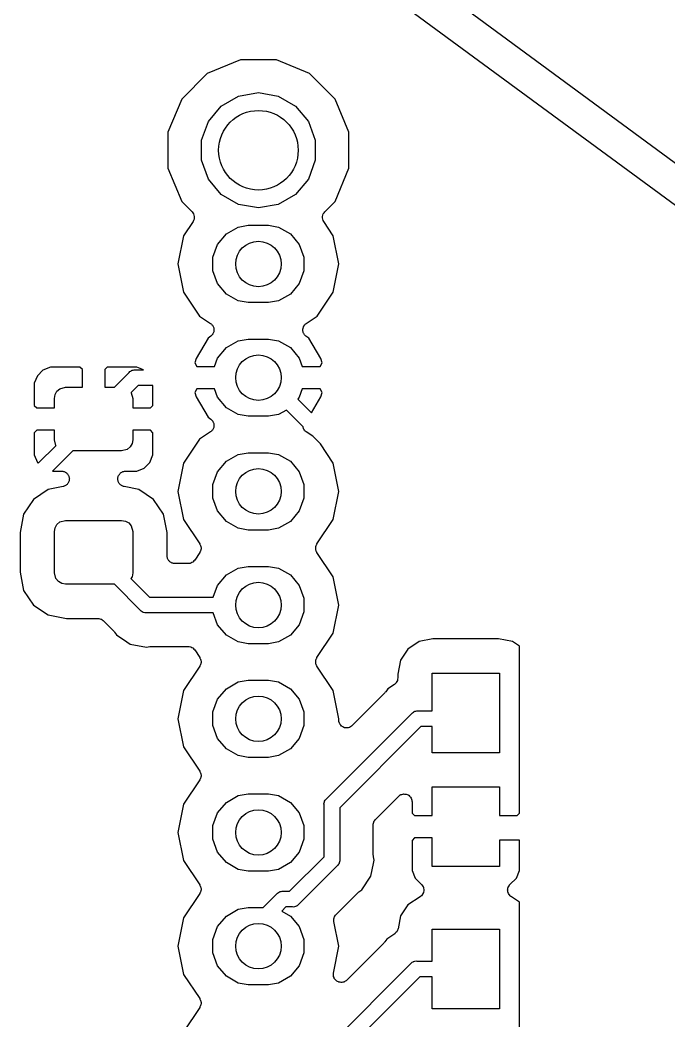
# Model space of a CAD drawing. Extents: x 81 to 178, y -172 to -32.
# Drawn here: x 149.36 to 163.86, y -88.16 to -65.8 of the extents above; entities that cross this region are included whole.
import ezdxf

# ---------------------------------------------------------------- set-up
doc = ezdxf.new("R2010")
doc.units = 0
doc.header["$MEASUREMENT"] = 0
doc.layers.add('BLACK', color=7, linetype='CONTINUOUS')

msp = doc.modelspace()

# ---------------------------------------------------------------- linework, layer by layer
at = {"layer": 'BLACK', "linetype": 'CONTINUOUS'}
for p, q in [((169.272, -72.884), (152.922, -60.8432)), ((152.709, -61.6176), (168.473, -73.2271)), ((154.284, -66.687), (153.542, -66.9945)), ((155.088, -66.687), (154.284, -66.687)), ((155.83, -66.9945), (155.088, -66.687)), ((153.542, -66.9945), (152.974, -67.5628)), ((156.398, -67.5628), (155.83, -66.9945)), ((153.857, -67.7191), (154.245, -67.4952)), ((154.245, -67.4952), (154.686, -67.4174)), ((154.686, -67.4174), (155.127, -67.4952)), ((155.127, -67.4952), (155.515, -67.7191)), ((152.974, -67.5628), (152.666, -68.3052)), ((153.569, -68.0622), (153.857, -67.7191)), ((155.515, -67.7191), (155.803, -68.0622)), ((156.706, -68.3052), (156.398, -67.5628)), ((153.416, -68.4831), (153.569, -68.0622)), ((155.803, -68.0622), (155.956, -68.4831)), ((152.666, -68.3052), (152.666, -69.1088)), ((156.706, -69.1088), (156.706, -68.3052)), ((153.416, -68.9309), (153.416, -68.4831)), ((155.956, -68.4831), (155.956, -68.9309)), ((153.569, -69.3518), (153.416, -68.9309)), ((155.956, -68.9309), (155.803, -69.3518)), ((152.666, -69.1088), (152.974, -69.8512)), ((156.398, -69.8512), (156.706, -69.1088)), ((153.857, -69.6949), (153.569, -69.3518)), ((155.803, -69.3518), (155.515, -69.6949)), ((154.245, -69.9188), (153.857, -69.6949)), ((155.515, -69.6949), (155.127, -69.9188)), ((152.974, -69.8512), (153.203, -70.0806)), ((154.686, -69.9966), (154.245, -69.9188)), ((155.127, -69.9188), (154.686, -69.9966)), ((156.169, -70.0806), (156.398, -69.8512)), ((153.203, -70.0806), (153.219, -70.104)), ((153.219, -70.104), (153.236, -70.1269)), ((153.236, -70.1269), (153.237, -70.1288)), ((153.237, -70.1288), (153.238, -70.1304)), ((153.238, -70.1304), (153.245, -70.1579)), ((153.245, -70.1579), (153.253, -70.1853)), ((153.253, -70.1891), (153.251, -70.2175)), ((153.253, -70.1853), (153.253, -70.1872)), ((153.253, -70.1872), (153.253, -70.1891)), ((156.119, -70.1853), (156.127, -70.1579)), ((156.119, -70.1872), (156.119, -70.1853)), ((156.119, -70.1891), (156.119, -70.1872)), ((156.121, -70.2175), (156.119, -70.1891)), ((156.127, -70.1579), (156.134, -70.1304)), ((156.134, -70.1304), (156.135, -70.1288)), ((156.135, -70.1288), (156.136, -70.1269)), ((156.136, -70.1269), (156.153, -70.104)), ((156.153, -70.104), (156.169, -70.0806)), ((153.225, -70.3016), (153.014, -70.6174)), ((153.236, -70.2755), (153.225, -70.3016)), ((153.248, -70.2496), (153.236, -70.2755)), ((153.249, -70.2459), (153.248, -70.2477)), ((153.248, -70.2477), (153.248, -70.2496)), ((153.251, -70.2175), (153.249, -70.2459)), ((153.97, -70.5752), (154.234, -70.423)), ((154.234, -70.423), (154.458, -70.3834)), ((154.458, -70.3834), (154.914, -70.3834)), ((154.914, -70.3834), (155.138, -70.423)), ((155.138, -70.423), (155.402, -70.5752)), ((156.123, -70.2459), (156.121, -70.2175)), ((156.124, -70.2477), (156.123, -70.2459)), ((156.124, -70.2496), (156.124, -70.2477)), ((156.136, -70.2755), (156.124, -70.2496)), ((156.147, -70.3016), (156.136, -70.2755)), ((156.358, -70.6174), (156.147, -70.3016)), ((153.014, -70.6174), (152.888, -71.247)), ((153.774, -70.8085), (153.97, -70.5752)), ((155.402, -70.5752), (155.598, -70.8085)), ((156.484, -71.247), (156.358, -70.6174)), ((153.67, -71.0947), (153.774, -70.8085)), ((155.598, -70.8085), (155.702, -71.0947)), ((153.67, -71.3993), (153.67, -71.0947)), ((155.702, -71.0947), (155.702, -71.3993)), ((152.888, -71.247), (153.014, -71.8766)), ((156.358, -71.8766), (156.484, -71.247)), ((153.774, -71.6855), (153.67, -71.3993)), ((155.702, -71.3993), (155.598, -71.6855)), ((153.97, -71.9188), (153.774, -71.6855)), ((155.598, -71.6855), (155.402, -71.9188)), ((153.014, -71.8766), (153.37, -72.4103)), ((154.234, -72.071), (153.97, -71.9188)), ((155.402, -71.9188), (155.138, -72.071)), ((156.002, -72.4103), (156.358, -71.8766)), ((154.458, -72.1106), (154.234, -72.071)), ((154.914, -72.1106), (154.458, -72.1106)), ((155.138, -72.071), (154.914, -72.1106)), ((153.37, -72.4103), (153.616, -72.5745)), ((155.756, -72.5745), (156.002, -72.4103)), ((153.616, -72.5745), (153.627, -72.5847)), ((153.627, -72.5847), (153.639, -72.5928)), ((153.639, -72.5928), (153.648, -72.6055)), ((153.648, -72.6055), (153.66, -72.6165)), ((153.66, -72.6165), (153.666, -72.6297)), ((153.666, -72.6297), (153.675, -72.6415)), ((153.675, -72.6415), (153.68, -72.6568)), ((153.68, -72.6568), (153.687, -72.671)), ((153.687, -72.671), (153.688, -72.6857)), ((155.684, -72.6857), (155.685, -72.671)), ((155.685, -72.671), (155.692, -72.6568)), ((155.692, -72.6568), (155.697, -72.6415)), ((155.697, -72.6415), (155.706, -72.6297)), ((155.706, -72.6297), (155.712, -72.6165)), ((155.712, -72.6165), (155.724, -72.6055)), ((155.724, -72.6055), (155.733, -72.5928)), ((155.733, -72.5928), (155.745, -72.5847)), ((155.745, -72.5847), (155.756, -72.5745)), ((153.623, -72.8604), (153.56, -72.9071)), ((153.633, -72.8497), (153.623, -72.8604)), ((153.645, -72.841), (153.633, -72.8497)), ((153.654, -72.8278), (153.645, -72.841)), ((153.665, -72.8162), (153.654, -72.8278)), ((153.671, -72.8027), (153.665, -72.8162)), ((153.679, -72.7905), (153.671, -72.8027)), ((153.683, -72.775), (153.679, -72.7905)), ((153.689, -72.7604), (153.683, -72.775)), ((153.688, -72.6857), (153.693, -72.6998)), ((153.69, -72.7457), (153.689, -72.7604)), ((153.693, -72.7314), (153.69, -72.7457)), ((153.693, -72.6998), (153.692, -72.7156)), ((153.692, -72.7156), (153.693, -72.7314)), ((155.679, -72.6998), (155.684, -72.6857)), ((155.68, -72.7156), (155.679, -72.6998)), ((155.679, -72.7314), (155.68, -72.7156)), ((155.682, -72.7457), (155.679, -72.7314)), ((155.683, -72.7604), (155.682, -72.7457)), ((155.689, -72.775), (155.683, -72.7604)), ((155.693, -72.7905), (155.689, -72.775)), ((155.701, -72.8027), (155.693, -72.7905)), ((155.707, -72.8162), (155.701, -72.8027)), ((155.718, -72.8278), (155.707, -72.8162)), ((155.727, -72.841), (155.718, -72.8278)), ((155.739, -72.8497), (155.727, -72.841)), ((155.749, -72.8604), (155.739, -72.8497)), ((155.812, -72.9071), (155.749, -72.8604)), ((153.56, -72.9071), (153.292, -73.3558)), ((153.774, -73.3485), (153.97, -73.1152)), ((153.97, -73.1152), (154.234, -72.963)), ((154.234, -72.963), (154.458, -72.9234)), ((154.458, -72.9234), (154.914, -72.9234)), ((154.914, -72.9234), (155.138, -72.963)), ((155.138, -72.963), (155.402, -73.1152)), ((155.402, -73.1152), (155.598, -73.3485)), ((156.08, -73.3558), (155.812, -72.9071)), ((150.038, -73.55), (149.873, -73.6185)), ((150.699, -73.55), (150.038, -73.55)), ((150.753, -73.6037), (150.699, -73.55)), ((151.307, -73.55), (151.253, -73.6037)), ((151.968, -73.55), (151.307, -73.55)), ((152.117, -73.612), (151.968, -73.55)), ((153.292, -73.3558), (153.264, -73.4583)), ((153.264, -73.4583), (153.307, -73.537)), ((153.307, -73.537), (153.706, -73.537)), ((153.706, -73.537), (153.774, -73.3485)), ((155.598, -73.3485), (155.666, -73.537)), ((155.666, -73.537), (156.065, -73.537)), ((156.065, -73.537), (156.108, -73.4583)), ((156.108, -73.4583), (156.08, -73.3558)), ((149.747, -73.7451), (149.678, -73.9105)), ((149.873, -73.6185), (149.747, -73.7451)), ((150.753, -74), (150.753, -73.6037)), ((151.253, -73.6037), (151.253, -74)), ((151.468, -74), (151.799, -73.6687)), ((151.799, -73.6687), (151.814, -73.6509)), ((151.814, -73.6509), (151.834, -73.6393)), ((151.834, -73.6393), (151.853, -73.626)), ((151.853, -73.626), (151.861, -73.6239)), ((151.861, -73.6239), (151.868, -73.62)), ((151.868, -73.62), (151.891, -73.616)), ((151.891, -73.616), (151.913, -73.61)), ((151.913, -73.61), (151.936, -73.612)), ((151.936, -73.612), (152.117, -73.612)), ((149.678, -73.9105), (149.678, -74.4088)), ((150.253, -74.0335), (150.378, -74)), ((150.378, -74), (150.753, -74)), ((151.253, -74), (151.468, -74)), ((152.001, -73.962), (151.842, -74.1215)), ((152.328, -73.962), (152.001, -73.962)), ((152.328, -74.4088), (152.328, -73.962)), ((150.128, -74.25), (150.143, -74.1645)), ((150.143, -74.1645), (150.186, -74.0893)), ((150.186, -74.0893), (150.253, -74.0335)), ((151.842, -74.1215), (151.845, -74.125)), ((151.845, -74.125), (151.878, -74.25)), ((153.307, -74.037), (153.264, -74.1157)), ((153.264, -74.1157), (153.292, -74.2182)), ((153.292, -74.2182), (153.56, -74.6669)), ((153.706, -74.037), (153.307, -74.037)), ((153.774, -74.2255), (153.706, -74.037)), ((153.97, -74.4588), (153.774, -74.2255)), ((155.598, -74.2255), (155.564, -74.2654)), ((155.666, -74.037), (155.598, -74.2255)), ((156.065, -74.037), (155.666, -74.037)), ((155.869, -74.5704), (156.08, -74.2182)), ((156.108, -74.1157), (156.065, -74.037)), ((156.08, -74.2182), (156.108, -74.1157)), ((149.678, -74.4088), (149.732, -74.4625)), ((150.128, -74.4625), (150.128, -74.25)), ((151.878, -74.25), (151.878, -74.4625)), ((152.274, -74.4625), (152.328, -74.4088)), ((154.234, -74.611), (153.97, -74.4588)), ((155.564, -74.2654), (155.869, -74.5704)), ((149.732, -74.4625), (150.128, -74.4625)), ((151.878, -74.4625), (152.274, -74.4625)), ((153.56, -74.6669), (153.623, -74.7136)), ((154.458, -74.6506), (154.234, -74.611)), ((154.914, -74.6506), (154.458, -74.6506)), ((155.138, -74.611), (154.914, -74.6506)), ((155.314, -74.5098), (155.138, -74.611)), ((155.68, -74.8762), (155.314, -74.5098)), ((153.623, -74.7136), (153.633, -74.7243)), ((153.633, -74.7243), (153.645, -74.733)), ((153.645, -74.733), (153.654, -74.7462)), ((153.654, -74.7462), (153.665, -74.7578)), ((153.665, -74.7578), (153.671, -74.7713)), ((153.671, -74.7713), (153.679, -74.7835)), ((153.679, -74.7835), (153.683, -74.799)), ((153.687, -74.903), (153.68, -74.9172)), ((153.683, -74.799), (153.689, -74.8136)), ((153.688, -74.8883), (153.687, -74.903)), ((153.693, -74.8742), (153.688, -74.8883)), ((153.689, -74.8136), (153.69, -74.8283)), ((153.69, -74.8283), (153.693, -74.8426)), ((153.693, -74.8426), (153.692, -74.8584)), ((153.692, -74.8584), (153.693, -74.8742)), ((155.684, -74.8883), (155.68, -74.8762)), ((155.685, -74.903), (155.684, -74.8883)), ((155.692, -74.9172), (155.685, -74.903)), ((149.732, -74.9625), (149.678, -75.0162)), ((149.678, -75.0162), (149.678, -75.5145)), ((150.128, -74.9625), (149.732, -74.9625)), ((150.128, -75.175), (150.128, -74.9625)), ((152.274, -74.9625), (151.878, -74.9625)), ((151.878, -74.9625), (151.878, -75.175)), ((152.328, -75.0162), (152.274, -74.9625)), ((152.328, -75.5145), (152.328, -75.0162)), ((153.616, -74.9995), (153.37, -75.1637)), ((153.627, -74.9893), (153.616, -74.9995)), ((153.639, -74.9812), (153.627, -74.9893)), ((153.648, -74.9685), (153.639, -74.9812)), ((153.66, -74.9575), (153.648, -74.9685)), ((153.666, -74.9443), (153.66, -74.9575)), ((153.675, -74.9325), (153.666, -74.9443)), ((153.68, -74.9172), (153.675, -74.9325)), ((155.697, -74.9325), (155.692, -74.9172)), ((155.706, -74.9443), (155.697, -74.9325)), ((155.712, -74.9575), (155.706, -74.9443)), ((155.724, -74.9685), (155.712, -74.9575)), ((155.733, -74.9812), (155.724, -74.9685)), ((155.745, -74.9893), (155.733, -74.9812)), ((155.756, -74.9995), (155.745, -74.9893)), ((155.899, -75.0949), (155.756, -74.9995)), ((156.071, -75.2666), (155.899, -75.0949)), ((149.767, -75.7007), (150.164, -75.3035)), ((150.161, -75.3), (150.128, -75.175)), ((150.164, -75.3035), (150.161, -75.3)), ((151.82, -75.3357), (151.753, -75.3915)), ((151.863, -75.2605), (151.82, -75.3357)), ((151.878, -75.175), (151.863, -75.2605)), ((153.37, -75.1637), (153.014, -75.6974)), ((156.358, -75.6974), (156.071, -75.2666)), ((149.678, -75.5145), (149.747, -75.6799)), ((150.538, -75.425), (150.088, -75.875)), ((151.628, -75.425), (150.538, -75.425)), ((151.753, -75.3915), (151.628, -75.425)), ((152.259, -75.6799), (152.328, -75.5145)), ((153.97, -75.6552), (154.234, -75.503)), ((154.234, -75.503), (154.458, -75.4634)), ((154.458, -75.4634), (154.914, -75.4634)), ((154.914, -75.4634), (155.138, -75.503)), ((155.138, -75.503), (155.402, -75.6552)), ((149.747, -75.6799), (149.767, -75.7007)), ((152.133, -75.8065), (152.259, -75.6799)), ((153.014, -75.6974), (152.888, -76.327)), ((153.774, -75.8885), (153.97, -75.6552)), ((155.402, -75.6552), (155.598, -75.8885)), ((156.484, -76.327), (156.358, -75.6974)), ((150.088, -75.875), (150.287, -75.875)), ((150.287, -75.875), (150.3, -75.8773)), ((150.3, -75.8773), (150.314, -75.877)), ((150.314, -75.877), (150.33, -75.8826)), ((150.33, -75.8826), (150.347, -75.8856)), ((150.347, -75.8856), (150.358, -75.8923)), ((150.358, -75.8923), (150.371, -75.8966)), ((150.371, -75.8966), (150.384, -75.9073)), ((150.384, -75.9073), (150.399, -75.9159)), ((150.399, -75.9159), (150.408, -75.9262)), ((150.408, -75.9262), (150.418, -75.9346)), ((150.418, -75.9346), (150.427, -75.9493)), ((150.427, -75.9493), (150.438, -75.9625)), ((150.438, -75.9625), (150.443, -75.9751)), ((150.443, -75.9751), (150.45, -75.9866)), ((150.45, -75.9866), (150.453, -76.0034)), ((150.453, -76.0034), (150.459, -76.0196)), ((150.459, -76.0196), (150.459, -76.033)), ((151.547, -76.0196), (151.553, -76.0034)), ((151.547, -76.033), (151.547, -76.0196)), ((151.553, -76.0034), (151.556, -75.9866)), ((151.556, -75.9866), (151.563, -75.9751)), ((151.563, -75.9751), (151.568, -75.9625)), ((151.568, -75.9625), (151.579, -75.9493)), ((151.579, -75.9493), (151.588, -75.9346)), ((151.588, -75.9346), (151.598, -75.9262)), ((151.598, -75.9262), (151.607, -75.9159)), ((151.607, -75.9159), (151.622, -75.9073)), ((151.622, -75.9073), (151.635, -75.8966)), ((151.635, -75.8966), (151.648, -75.8923)), ((151.648, -75.8923), (151.659, -75.8856)), ((151.659, -75.8856), (151.676, -75.8826)), ((151.676, -75.8826), (151.692, -75.877)), ((151.692, -75.877), (151.706, -75.8773)), ((151.706, -75.8773), (151.719, -75.875)), ((151.719, -75.875), (151.968, -75.875)), ((151.968, -75.875), (152.133, -75.8065)), ((153.67, -76.1747), (153.774, -75.8885)), ((155.598, -75.8885), (155.702, -76.1747)), ((150.321, -76.2216), (149.99, -76.2875)), ((150.334, -76.2168), (150.321, -76.2216)), ((150.347, -76.2144), (150.334, -76.2168)), ((150.362, -76.2058), (150.347, -76.2144)), ((150.378, -76.1996), (150.362, -76.2058)), ((150.388, -76.1908), (150.378, -76.1996)), ((150.399, -76.1841), (150.388, -76.1908)), ((150.41, -76.1709), (150.399, -76.1841)), ((150.423, -76.1595), (150.41, -76.1709)), ((150.43, -76.1478), (150.423, -76.1595)), ((150.438, -76.1375), (150.43, -76.1478)), ((150.444, -76.1213), (150.438, -76.1375)), ((150.453, -76.1063), (150.444, -76.1213)), ((150.455, -76.093), (150.453, -76.1063)), ((150.459, -76.0804), (150.455, -76.093)), ((150.459, -76.033), (150.462, -76.0462)), ((150.462, -76.0462), (150.459, -76.0632)), ((150.459, -76.0632), (150.459, -76.0804)), ((151.544, -76.0462), (151.547, -76.033)), ((151.547, -76.0632), (151.544, -76.0462)), ((151.547, -76.0804), (151.547, -76.0632)), ((151.551, -76.093), (151.547, -76.0804)), ((151.553, -76.1063), (151.551, -76.093)), ((151.562, -76.1213), (151.553, -76.1063)), ((151.568, -76.1375), (151.562, -76.1213)), ((151.576, -76.1478), (151.568, -76.1375)), ((151.583, -76.1595), (151.576, -76.1478)), ((151.596, -76.1709), (151.583, -76.1595)), ((151.607, -76.1841), (151.596, -76.1709)), ((151.618, -76.1908), (151.607, -76.1841)), ((151.628, -76.1996), (151.618, -76.1908)), ((151.644, -76.2058), (151.628, -76.1996)), ((151.659, -76.2144), (151.644, -76.2058)), ((151.672, -76.2168), (151.659, -76.2144)), ((151.685, -76.2216), (151.672, -76.2168)), ((152.016, -76.2875), (151.685, -76.2216)), ((153.67, -76.4793), (153.67, -76.1747)), ((155.702, -76.1747), (155.702, -76.4793)), ((149.99, -76.2875), (149.661, -76.5075)), ((152.345, -76.5075), (152.016, -76.2875)), ((152.888, -76.327), (153.014, -76.9566)), ((156.358, -76.9566), (156.484, -76.327)), ((149.661, -76.5075), (149.441, -76.8367)), ((152.565, -76.8367), (152.345, -76.5075)), ((153.774, -76.7655), (153.67, -76.4793)), ((155.702, -76.4793), (155.598, -76.7655)), ((149.441, -76.8367), (149.36, -77.2422)), ((152.646, -77.2422), (152.565, -76.8367)), ((153.97, -76.9988), (153.774, -76.7655)), ((155.598, -76.7655), (155.402, -76.9988)), ((150.128, -77.225), (150.143, -77.1395)), ((150.143, -77.1395), (150.186, -77.0643)), ((150.186, -77.0643), (150.253, -77.0085)), ((150.253, -77.0085), (150.378, -76.975)), ((150.378, -76.975), (151.628, -76.975)), ((151.628, -76.975), (151.714, -76.9901)), ((151.714, -76.9901), (151.789, -77.0335)), ((151.789, -77.0335), (151.845, -77.1)), ((151.845, -77.1), (151.878, -77.225)), ((153.014, -76.9566), (153.377, -77.4998)), ((154.234, -77.151), (153.97, -76.9988)), ((155.402, -76.9988), (155.138, -77.151)), ((155.995, -77.4998), (156.358, -76.9566)), ((149.36, -77.2422), (149.36, -78.1328)), ((150.128, -78.15), (150.128, -77.225)), ((151.878, -77.225), (151.878, -78.15)), ((152.646, -77.767), (152.646, -77.2422)), ((154.458, -77.1906), (154.234, -77.151)), ((154.914, -77.1906), (154.458, -77.1906)), ((155.138, -77.151), (154.914, -77.1906)), ((153.377, -77.4998), (153.381, -77.5103)), ((153.381, -77.5103), (153.388, -77.5196)), ((153.388, -77.5196), (153.393, -77.5379)), ((153.393, -77.5379), (153.401, -77.5554)), ((153.401, -77.5554), (153.402, -77.5669)), ((153.402, -77.5669), (153.405, -77.5779)), ((153.405, -77.5779), (153.404, -77.597)), ((155.967, -77.5779), (155.97, -77.5669)), ((155.968, -77.597), (155.967, -77.5779)), ((155.97, -77.5669), (155.971, -77.5554)), ((155.971, -77.5554), (155.979, -77.5379)), ((155.979, -77.5379), (155.984, -77.5196)), ((155.984, -77.5196), (155.991, -77.5103)), ((155.991, -77.5103), (155.995, -77.4998)), ((152.649, -77.7821), (152.646, -77.767)), ((152.649, -77.7974), (152.649, -77.7821)), ((152.654, -77.8118), (152.649, -77.7974)), ((152.657, -77.8269), (152.654, -77.8118)), ((153.377, -77.6942), (153.263, -77.8642)), ((153.381, -77.6837), (153.377, -77.6942)), ((153.388, -77.6744), (153.381, -77.6837)), ((153.393, -77.6561), (153.388, -77.6744)), ((153.401, -77.6386), (153.393, -77.6561)), ((153.402, -77.6271), (153.401, -77.6386)), ((153.405, -77.6161), (153.402, -77.6271)), ((153.404, -77.597), (153.405, -77.6161)), ((155.967, -77.6161), (155.968, -77.597)), ((155.97, -77.6271), (155.967, -77.6161)), ((155.971, -77.6386), (155.97, -77.6271)), ((155.979, -77.6561), (155.971, -77.6386)), ((155.984, -77.6744), (155.979, -77.6561)), ((155.991, -77.6837), (155.984, -77.6744)), ((155.995, -77.6942), (155.991, -77.6837)), ((156.358, -78.2374), (155.995, -77.6942)), ((152.664, -77.8401), (152.657, -77.8269)), ((152.67, -77.8545), (152.664, -77.8401)), ((152.679, -77.8662), (152.67, -77.8545)), ((152.687, -77.8795), (152.679, -77.8662)), ((152.699, -77.8893), (152.687, -77.8795)), ((152.709, -77.9011), (152.699, -77.8893)), ((152.722, -77.9087), (152.709, -77.9011)), ((152.734, -77.9186), (152.722, -77.9087)), ((152.748, -77.9238), (152.734, -77.9186)), ((152.761, -77.9314), (152.748, -77.9238)), ((152.776, -77.9341), (152.761, -77.9314)), ((152.791, -77.9393), (152.776, -77.9341)), ((152.806, -77.9393), (152.791, -77.9393)), ((152.821, -77.942), (152.806, -77.9393)), ((153.117, -77.942), (152.821, -77.942)), ((153.142, -77.9377), (153.117, -77.942)), ((153.166, -77.935), (153.142, -77.9377)), ((153.172, -77.9325), (153.166, -77.935)), ((153.177, -77.9314), (153.172, -77.9325)), ((153.199, -77.9191), (153.177, -77.9314)), ((153.221, -77.9081), (153.199, -77.9191)), ((153.225, -77.9039), (153.221, -77.9081)), ((153.23, -77.9011), (153.225, -77.9039)), ((153.246, -77.8821), (153.23, -77.9011)), ((153.263, -77.8642), (153.246, -77.8821)), ((154.234, -78.043), (154.458, -78.0034)), ((154.458, -78.0034), (154.914, -78.0034)), ((154.914, -78.0034), (155.138, -78.043)), ((149.36, -78.1328), (149.441, -78.5383)), ((150.161, -78.275), (150.128, -78.15)), ((151.863, -78.2355), (151.839, -78.2764)), ((151.878, -78.15), (151.863, -78.2355)), ((153.774, -78.4285), (153.97, -78.1952)), ((153.97, -78.1952), (154.234, -78.043)), ((155.138, -78.043), (155.402, -78.1952)), ((155.402, -78.1952), (155.598, -78.4285)), ((156.484, -78.867), (156.358, -78.2374)), ((150.217, -78.3415), (150.161, -78.275)), ((150.292, -78.3849), (150.217, -78.3415)), ((150.378, -78.4), (150.292, -78.3849)), ((151.468, -78.4), (150.378, -78.4)), ((152.053, -78.9853), (151.468, -78.4)), ((151.839, -78.2764), (152.255, -78.692)), ((153.678, -78.692), (153.774, -78.4285)), ((155.598, -78.4285), (155.702, -78.7147)), ((149.441, -78.5383), (149.661, -78.8675)), ((152.255, -78.692), (153.678, -78.692)), ((149.661, -78.8675), (149.99, -79.0875)), ((155.702, -78.7147), (155.702, -79.0193)), ((156.358, -79.4966), (156.484, -78.867)), ((149.99, -79.0875), (150.395, -79.1681)), ((152.068, -79.0031), (152.053, -78.9853)), ((152.088, -79.0147), (152.068, -79.0031)), ((152.107, -79.028), (152.088, -79.0147)), ((152.115, -79.0301), (152.107, -79.028)), ((152.122, -79.034), (152.115, -79.0301)), ((152.145, -79.038), (152.122, -79.034)), ((152.167, -79.044), (152.145, -79.038)), ((152.19, -79.042), (152.167, -79.044)), ((153.678, -79.042), (152.19, -79.042)), ((153.774, -79.3055), (153.678, -79.042)), ((155.702, -79.0193), (155.598, -79.3055)), ((150.395, -79.1681), (151.103, -79.1681)), ((151.103, -79.1681), (151.111, -79.1695)), ((151.111, -79.1695), (151.118, -79.1688)), ((151.118, -79.1688), (151.14, -79.1747)), ((151.14, -79.1747), (151.163, -79.1787)), ((151.163, -79.1787), (151.17, -79.1825)), ((151.17, -79.1825), (151.177, -79.1845)), ((151.177, -79.1845), (151.196, -79.1976)), ((151.196, -79.1976), (151.215, -79.2091)), ((151.215, -79.2091), (151.22, -79.215)), ((151.22, -79.215), (151.227, -79.2194)), ((151.227, -79.2194), (151.452, -79.4445)), ((153.97, -79.5388), (153.774, -79.3055)), ((155.598, -79.3055), (155.402, -79.5388)), ((151.452, -79.4445), (151.462, -79.4586)), ((151.462, -79.4586), (151.474, -79.471)), ((151.474, -79.471), (151.516, -79.5339)), ((151.516, -79.5339), (151.745, -79.6872)), ((154.234, -79.691), (153.97, -79.5388)), ((155.402, -79.5388), (155.138, -79.691)), ((155.995, -80.0398), (156.358, -79.4966)), ((151.745, -79.6872), (151.822, -79.7383)), ((151.822, -79.7383), (152.183, -79.8101)), ((152.183, -79.8101), (152.257, -79.7954)), ((152.257, -79.7954), (152.274, -79.795)), ((152.274, -79.795), (152.291, -79.792)), ((152.291, -79.792), (153.117, -79.792)), ((153.117, -79.792), (153.142, -79.7963)), ((153.142, -79.7963), (153.166, -79.799)), ((153.166, -79.799), (153.172, -79.8015)), ((153.172, -79.8015), (153.177, -79.8026)), ((153.177, -79.8026), (153.199, -79.8149)), ((153.199, -79.8149), (153.221, -79.8259)), ((153.221, -79.8259), (153.225, -79.83)), ((154.458, -79.7306), (154.234, -79.691)), ((154.914, -79.7306), (154.458, -79.7306)), ((155.138, -79.691), (154.914, -79.7306)), ((158.276, -79.6835), (158.028, -79.8493)), ((158.586, -79.6219), (158.276, -79.6835)), ((160.052, -79.6219), (158.586, -79.6219)), ((160.362, -79.6835), (160.052, -79.6219)), ((160.519, -79.7887), (160.362, -79.6835)), ((160.519, -82.8649), (160.519, -79.7887)), ((153.225, -79.83), (153.23, -79.8329)), ((153.23, -79.8329), (153.246, -79.8519)), ((153.246, -79.8519), (153.263, -79.8698)), ((153.263, -79.8698), (153.377, -80.0398)), ((153.377, -80.0398), (153.381, -80.0503)), ((153.381, -80.0503), (153.388, -80.0596)), ((155.984, -80.0596), (155.991, -80.0503)), ((155.991, -80.0503), (155.995, -80.0398)), ((158.028, -79.8493), (157.863, -80.0974)), ((153.377, -80.2342), (153.014, -80.7774)), ((153.381, -80.2237), (153.377, -80.2342)), ((153.388, -80.2144), (153.381, -80.2237)), ((153.388, -80.0596), (153.393, -80.0779)), ((153.393, -80.1961), (153.388, -80.2144)), ((153.393, -80.0779), (153.401, -80.0954)), ((153.401, -80.1786), (153.393, -80.1961)), ((153.401, -80.0954), (153.402, -80.1069)), ((153.402, -80.1671), (153.401, -80.1786)), ((153.402, -80.1069), (153.405, -80.1179)), ((153.405, -80.1561), (153.402, -80.1671)), ((153.405, -80.1179), (153.404, -80.137)), ((153.404, -80.137), (153.405, -80.1561)), ((155.967, -80.1179), (155.97, -80.1069)), ((155.968, -80.137), (155.967, -80.1179)), ((155.967, -80.1561), (155.968, -80.137)), ((155.97, -80.1671), (155.967, -80.1561)), ((155.97, -80.1069), (155.971, -80.0954)), ((155.971, -80.1786), (155.97, -80.1671)), ((155.971, -80.0954), (155.979, -80.0779)), ((155.979, -80.1961), (155.971, -80.1786)), ((155.979, -80.0779), (155.984, -80.0596)), ((155.984, -80.2144), (155.979, -80.1961)), ((155.991, -80.2237), (155.984, -80.2144)), ((155.995, -80.2342), (155.991, -80.2237)), ((156.358, -80.7774), (155.995, -80.2342)), ((157.863, -80.0974), (157.801, -80.4072)), ((157.801, -80.4957), (157.797, -80.5201)), ((157.801, -80.4072), (157.801, -80.4957)), ((158.569, -81.232), (158.569, -80.39)), ((158.569, -80.39), (160.069, -80.39)), ((160.069, -80.39), (160.069, -82.17)), ((153.97, -80.7352), (154.234, -80.583)), ((154.234, -80.583), (154.458, -80.5434)), ((154.458, -80.5434), (154.914, -80.5434)), ((154.914, -80.5434), (155.138, -80.583)), ((155.138, -80.583), (155.402, -80.7352)), ((157.723, -80.6412), (157.575, -80.7401)), ((157.741, -80.6241), (157.723, -80.6412)), ((157.76, -80.6082), (157.741, -80.6241)), ((157.763, -80.6032), (157.76, -80.6082)), ((157.767, -80.5992), (157.763, -80.6032)), ((157.778, -80.577), (157.767, -80.5992)), ((157.79, -80.5556), (157.778, -80.577)), ((157.791, -80.5499), (157.79, -80.5556)), ((157.794, -80.5447), (157.791, -80.5499)), ((157.797, -80.5201), (157.794, -80.5447)), ((153.014, -80.7774), (152.888, -81.407)), ((153.774, -80.9685), (153.97, -80.7352)), ((155.402, -80.7352), (155.598, -80.9685)), ((156.484, -81.41), (156.358, -80.7774)), ((157.511, -80.8295), (156.78, -81.5611)), ((157.521, -80.8154), (157.511, -80.8295)), ((157.533, -80.803), (157.521, -80.8154)), ((157.575, -80.7401), (157.533, -80.803)), ((153.67, -81.2547), (153.774, -80.9685)), ((155.598, -80.9685), (155.702, -81.2547)), ((153.67, -81.5593), (153.67, -81.2547)), ((155.702, -81.2547), (155.702, -81.5593)), ((156.209, -83.1928), (158.113, -81.2887)), ((158.113, -81.2887), (158.128, -81.2709)), ((158.128, -81.2709), (158.148, -81.2593)), ((158.148, -81.2593), (158.167, -81.2459)), ((158.167, -81.2459), (158.174, -81.2439)), ((158.174, -81.2439), (158.181, -81.24)), ((158.181, -81.24), (158.204, -81.236)), ((158.204, -81.236), (158.227, -81.23)), ((158.227, -81.23), (158.25, -81.232)), ((158.25, -81.232), (158.569, -81.232)), ((152.888, -81.407), (153.014, -82.0366)), ((153.774, -81.8455), (153.67, -81.5593)), ((155.702, -81.5593), (155.598, -81.8455)), ((156.482, -81.4221), (156.484, -81.4128)), ((156.483, -81.443), (156.482, -81.4221)), ((156.483, -81.464), (156.483, -81.443)), ((156.486, -81.4731), (156.483, -81.464)), ((156.484, -81.4128), (156.484, -81.41)), ((156.487, -81.4827), (156.486, -81.4731)), ((156.496, -81.5017), (156.487, -81.4827)), ((156.503, -81.5215), (156.496, -81.5017)), ((158.314, -81.582), (156.502, -83.3945)), ((156.509, -81.529), (156.503, -81.5215)), ((156.513, -81.5377), (156.509, -81.529)), ((156.527, -81.5526), (156.513, -81.5377)), ((156.541, -81.5689), (156.527, -81.5526)), ((156.549, -81.5739), (156.541, -81.5689)), ((156.556, -81.5807), (156.549, -81.5739)), ((156.575, -81.5896), (156.556, -81.5807)), ((156.593, -81.6005), (156.575, -81.5896)), ((156.602, -81.6023), (156.593, -81.6005)), ((156.611, -81.6064), (156.602, -81.6023)), ((156.632, -81.6082), (156.611, -81.6064)), ((156.652, -81.6123), (156.632, -81.6082)), ((156.662, -81.6109), (156.652, -81.6123)), ((156.671, -81.6117), (156.662, -81.6109)), ((156.692, -81.6063), (156.671, -81.6117)), ((156.712, -81.6031), (156.692, -81.6063)), ((156.721, -81.5985), (156.712, -81.6031)), ((156.73, -81.596), (156.721, -81.5985)), ((156.747, -81.5839), (156.73, -81.596)), ((156.766, -81.5738), (156.747, -81.5839)), ((156.772, -81.5666), (156.766, -81.5738)), ((156.78, -81.5611), (156.772, -81.5666)), ((158.569, -81.582), (158.314, -81.582)), ((158.569, -82.17), (158.569, -81.582)), ((153.014, -82.0366), (153.377, -82.5798)), ((153.97, -82.0788), (153.774, -81.8455)), ((155.598, -81.8455), (155.402, -82.0788)), ((154.234, -82.231), (153.97, -82.0788)), ((154.458, -82.2706), (154.234, -82.231)), ((154.914, -82.2706), (154.458, -82.2706)), ((155.138, -82.231), (154.914, -82.2706)), ((155.402, -82.0788), (155.138, -82.231)), ((160.069, -82.17), (158.569, -82.17)), ((153.377, -82.5798), (153.381, -82.5903)), ((153.381, -82.5903), (153.388, -82.5996)), ((153.388, -82.5996), (153.393, -82.6179)), ((153.393, -82.6179), (153.401, -82.6354)), ((153.401, -82.7186), (153.393, -82.7361)), ((153.401, -82.6354), (153.402, -82.6469)), ((153.402, -82.7071), (153.401, -82.7186)), ((153.402, -82.6469), (153.405, -82.6579)), ((153.405, -82.6961), (153.402, -82.7071)), ((153.405, -82.6579), (153.404, -82.677)), ((153.404, -82.677), (153.405, -82.6961)), ((153.377, -82.7742), (153.014, -83.3174)), ((153.381, -82.7637), (153.377, -82.7742)), ((153.388, -82.7544), (153.381, -82.7637)), ((153.393, -82.7361), (153.388, -82.7544)), ((158.569, -83.57), (158.569, -82.93)), ((158.569, -82.93), (160.069, -82.93)), ((160.069, -82.93), (160.069, -83.57)), ((160.519, -83.5163), (160.519, -82.8649)), ((160.519, -82.8649), (160.519, -82.8649)), ((153.97, -83.2752), (154.234, -83.123)), ((154.234, -83.123), (154.458, -83.0834)), ((154.458, -83.0834), (154.914, -83.0834)), ((154.914, -83.0834), (155.138, -83.123)), ((155.138, -83.123), (155.402, -83.2752)), ((157.303, -83.6539), (157.82, -83.1369)), ((157.82, -83.1369), (157.839, -83.1238)), ((157.839, -83.1238), (157.856, -83.1091)), ((157.856, -83.1091), (157.864, -83.1064)), ((157.864, -83.1064), (157.87, -83.102)), ((157.87, -83.102), (157.892, -83.0961)), ((157.892, -83.0961), (157.914, -83.0883)), ((157.914, -83.0883), (157.921, -83.0883)), ((157.921, -83.0883), (157.929, -83.0863)), ((157.929, -83.0863), (157.952, -83.0883)), ((157.952, -83.0883), (157.974, -83.0883)), ((157.974, -83.0883), (157.982, -83.0909)), ((157.982, -83.0909), (157.989, -83.0916)), ((157.989, -83.0916), (158.01, -83.1013)), ((158.01, -83.1013), (158.031, -83.1091)), ((158.031, -83.1091), (158.037, -83.114)), ((158.037, -83.114), (158.044, -83.1173)), ((158.044, -83.1173), (158.061, -83.1334)), ((158.061, -83.1334), (158.078, -83.1481)), ((158.078, -83.1481), (158.082, -83.1548)), ((158.082, -83.1548), (158.087, -83.1603)), ((158.087, -83.1603), (158.097, -83.181)), ((158.097, -83.181), (158.108, -83.2008)), ((153.014, -83.3174), (152.888, -83.947)), ((153.774, -83.5085), (153.97, -83.2752)), ((155.402, -83.2752), (155.598, -83.5085)), ((156.15, -83.3065), (156.156, -83.2841)), ((156.152, -83.3296), (156.15, -83.3065)), ((156.152, -84.4911), (156.152, -83.3296)), ((156.156, -83.2841), (156.16, -83.2612)), ((156.16, -83.2612), (156.164, -83.2544)), ((156.164, -83.2544), (156.166, -83.2469)), ((156.166, -83.2469), (156.179, -83.2279)), ((156.179, -83.2279), (156.191, -83.2078)), ((156.191, -83.2078), (156.209, -83.1928)), ((156.502, -83.3945), (156.502, -84.556)), ((158.108, -83.2008), (158.11, -83.2084)), ((158.11, -83.2084), (158.113, -83.2153)), ((158.113, -83.2153), (158.115, -83.2381)), ((158.115, -83.2381), (158.119, -83.2606)), ((158.119, -83.2606), (158.119, -83.5163)), ((153.67, -83.7947), (153.774, -83.5085)), ((155.598, -83.5085), (155.702, -83.7947)), ((158.119, -83.5163), (158.173, -83.57)), ((158.173, -83.57), (158.569, -83.57)), ((160.069, -83.57), (160.465, -83.57)), ((160.465, -83.57), (160.519, -83.5163)), ((153.67, -84.0993), (153.67, -83.7947)), ((155.702, -83.7947), (155.702, -84.0993)), ((157.252, -83.7776), (157.253, -83.77)), ((157.252, -84.4553), (157.252, -83.7776)), ((157.253, -83.7624), (157.259, -83.7403)), ((157.253, -83.77), (157.253, -83.7624)), ((157.259, -83.7403), (157.263, -83.7178)), ((157.263, -83.7178), (157.266, -83.7111)), ((157.266, -83.7111), (157.268, -83.7037)), ((157.268, -83.7037), (157.282, -83.6849)), ((157.282, -83.6849), (157.293, -83.6651)), ((157.293, -83.6651), (157.299, -83.6602)), ((157.299, -83.6602), (157.303, -83.6539)), ((152.888, -83.947), (153.014, -84.5766)), ((158.173, -84.07), (158.119, -84.1237)), ((158.569, -84.07), (158.173, -84.07)), ((158.569, -84.71), (158.569, -84.07)), ((153.774, -84.3855), (153.67, -84.0993)), ((155.702, -84.0993), (155.598, -84.3855)), ((158.119, -84.1237), (158.119, -84.7995)), ((160.517, -84.122), (160.069, -84.122)), ((160.069, -84.122), (160.069, -84.71)), ((160.519, -84.1237), (160.517, -84.122)), ((160.519, -84.7995), (160.519, -84.1237)), ((153.97, -84.6188), (153.774, -84.3855)), ((155.383, -85.2606), (156.152, -84.4911)), ((155.598, -84.3855), (155.402, -84.6188)), ((157.255, -84.4722), (157.252, -84.4553)), ((157.255, -84.4894), (157.255, -84.4722)), ((157.27, -84.5636), (157.255, -84.4894)), ((153.014, -84.5766), (153.377, -85.1198)), ((154.234, -84.771), (153.97, -84.6188)), ((155.402, -84.6188), (155.138, -84.771)), ((156.445, -84.6927), (155.584, -85.5539)), ((156.463, -84.6778), (156.445, -84.6927)), ((156.475, -84.6577), (156.463, -84.6778)), ((156.488, -84.6387), (156.475, -84.6577)), ((156.49, -84.6311), (156.488, -84.6387)), ((156.494, -84.6244), (156.49, -84.6311)), ((156.498, -84.6015), (156.494, -84.6244)), ((156.504, -84.5791), (156.498, -84.6015)), ((156.502, -84.556), (156.504, -84.5791)), ((157.198, -84.9245), (157.255, -84.6378)), ((157.255, -84.6378), (157.27, -84.5636)), ((160.069, -84.71), (158.569, -84.71)), ((154.458, -84.8106), (154.234, -84.771)), ((154.914, -84.8106), (154.458, -84.8106)), ((155.138, -84.771), (154.914, -84.8106)), ((156.994, -85.2305), (157.198, -84.9245)), ((158.119, -84.7995), (158.188, -84.9649)), ((158.188, -84.9649), (158.332, -85.1098)), ((160.306, -85.1098), (160.45, -84.9649)), ((160.45, -84.9649), (160.519, -84.7995)), ((153.377, -85.1198), (153.381, -85.1303)), ((153.381, -85.1303), (153.388, -85.1396)), ((153.388, -85.1396), (153.393, -85.1579)), ((153.393, -85.1579), (153.401, -85.1754)), ((153.401, -85.1754), (153.402, -85.1869)), ((153.402, -85.1869), (153.405, -85.1979)), ((158.332, -85.1098), (158.334, -85.1125)), ((158.334, -85.1125), (158.334, -85.1127)), ((158.334, -85.1127), (158.336, -85.1145)), ((158.336, -85.1145), (158.34, -85.1181)), ((158.34, -85.1181), (158.353, -85.1393)), ((158.353, -85.1393), (158.367, -85.1596)), ((158.367, -85.1596), (158.368, -85.1631)), ((158.368, -85.1631), (158.368, -85.1632)), ((158.368, -85.1632), (158.369, -85.1643)), ((158.369, -85.1643), (158.369, -85.1651)), ((158.369, -85.1651), (158.372, -85.17)), ((158.372, -85.17), (158.377, -85.1943)), ((158.377, -85.1943), (158.383, -85.2183)), ((160.255, -85.2183), (160.261, -85.1943)), ((160.261, -85.1943), (160.266, -85.17)), ((160.266, -85.17), (160.269, -85.1651)), ((160.269, -85.1643), (160.27, -85.1632)), ((160.269, -85.1651), (160.269, -85.1643)), ((160.27, -85.1631), (160.271, -85.1596)), ((160.27, -85.1632), (160.27, -85.1631)), ((160.271, -85.1596), (160.285, -85.1393)), ((160.285, -85.1393), (160.298, -85.1181)), ((160.298, -85.1181), (160.302, -85.1146)), ((160.302, -85.1146), (160.304, -85.1127)), ((160.304, -85.1125), (160.306, -85.1098)), ((160.304, -85.1127), (160.304, -85.1125)), ((153.377, -85.3142), (153.014, -85.8574)), ((153.381, -85.3037), (153.377, -85.3142)), ((153.388, -85.2944), (153.381, -85.3037)), ((153.393, -85.2761), (153.388, -85.2944)), ((153.401, -85.2586), (153.393, -85.2761)), ((153.402, -85.2471), (153.401, -85.2586)), ((153.405, -85.2361), (153.402, -85.2471)), ((153.405, -85.1979), (153.404, -85.217)), ((153.404, -85.217), (153.405, -85.2361)), ((154.794, -85.6234), (155.1, -85.3173)), ((155.1, -85.3173), (155.115, -85.2995)), ((155.115, -85.2995), (155.135, -85.2879)), ((155.135, -85.2879), (155.154, -85.2746)), ((155.154, -85.2746), (155.162, -85.2725)), ((155.162, -85.2725), (155.169, -85.2686)), ((155.169, -85.2686), (155.191, -85.2646)), ((155.191, -85.2646), (155.214, -85.2586)), ((155.214, -85.2586), (155.237, -85.2606)), ((155.237, -85.2606), (155.383, -85.2606)), ((156.422, -85.7771), (156.904, -85.2943)), ((156.904, -85.2943), (156.919, -85.2844)), ((156.919, -85.2844), (156.931, -85.2725)), ((156.931, -85.2725), (156.994, -85.2305)), ((158.299, -85.3832), (158.028, -85.5643)), ((158.3, -85.3831), (158.299, -85.3832)), ((158.305, -85.3792), (158.3, -85.3828)), ((158.3, -85.3828), (158.3, -85.3831)), ((158.306, -85.3781), (158.305, -85.3792)), ((158.309, -85.3769), (158.306, -85.3781)), ((158.327, -85.3594), (158.309, -85.3769)), ((158.345, -85.343), (158.327, -85.3594)), ((158.348, -85.3387), (158.345, -85.343)), ((158.349, -85.3371), (158.348, -85.3387)), ((158.35, -85.3363), (158.349, -85.3371)), ((158.352, -85.3339), (158.35, -85.3363)), ((158.362, -85.3115), (158.352, -85.3339)), ((158.374, -85.2897), (158.362, -85.3115)), ((158.375, -85.2844), (158.374, -85.2897)), ((158.376, -85.2826), (158.375, -85.2844)), ((158.378, -85.2788), (158.376, -85.2822)), ((158.376, -85.2822), (158.376, -85.2826)), ((158.38, -85.2541), (158.378, -85.2788)), ((158.384, -85.2296), (158.38, -85.2541)), ((158.383, -85.2183), (158.383, -85.2221)), ((158.383, -85.2221), (158.383, -85.2222)), ((158.383, -85.2222), (158.383, -85.224)), ((158.383, -85.224), (158.384, -85.2296)), ((160.254, -85.2296), (160.255, -85.224)), ((160.258, -85.2541), (160.254, -85.2296)), ((160.255, -85.2221), (160.255, -85.2183)), ((160.255, -85.2222), (160.255, -85.2221)), ((160.255, -85.224), (160.255, -85.2222)), ((160.26, -85.2788), (160.258, -85.2541)), ((160.262, -85.2822), (160.26, -85.2788)), ((160.262, -85.2826), (160.262, -85.2822)), ((160.263, -85.2844), (160.262, -85.2826)), ((160.264, -85.2897), (160.263, -85.2844)), ((160.275, -85.3115), (160.264, -85.2897)), ((160.286, -85.3339), (160.275, -85.3115)), ((160.288, -85.3363), (160.286, -85.3339)), ((160.289, -85.3371), (160.288, -85.3363)), ((160.29, -85.3387), (160.289, -85.3371)), ((160.293, -85.343), (160.29, -85.3387)), ((160.311, -85.3594), (160.293, -85.343)), ((160.329, -85.3769), (160.311, -85.3594)), ((160.332, -85.3781), (160.329, -85.3769)), ((160.333, -85.3792), (160.332, -85.3781)), ((160.338, -85.3828), (160.333, -85.3792)), ((160.338, -85.3831), (160.338, -85.3828)), ((160.339, -85.3832), (160.338, -85.3831)), ((160.519, -85.5037), (160.339, -85.3832)), ((154.234, -85.663), (154.458, -85.6234)), ((154.458, -85.6234), (154.794, -85.6234)), ((155.302, -85.6106), (155.209, -85.7037)), ((155.447, -85.6106), (155.302, -85.6106)), ((155.47, -85.6126), (155.447, -85.6106)), ((155.493, -85.6066), (155.47, -85.6126)), ((155.516, -85.6026), (155.493, -85.6066)), ((155.523, -85.5987), (155.516, -85.6026)), ((155.53, -85.5967), (155.523, -85.5987)), ((155.549, -85.5833), (155.53, -85.5967)), ((155.569, -85.5717), (155.549, -85.5833)), ((155.584, -85.5539), (155.569, -85.5717)), ((158.028, -85.5643), (157.863, -85.8124)), ((160.519, -88.5799), (160.519, -85.5037)), ((153.014, -85.8574), (152.888, -86.487)), ((153.774, -86.0485), (153.97, -85.8152)), ((153.97, -85.8152), (154.234, -85.663)), ((155.209, -85.7037), (155.402, -85.8152)), ((155.402, -85.8152), (155.598, -86.0485)), ((156.372, -85.8742), (156.38, -85.8508)), ((156.38, -85.8508), (156.387, -85.8268)), ((156.387, -85.8268), (156.39, -85.8221)), ((156.39, -85.8221), (156.392, -85.8166)), ((156.392, -85.8166), (156.407, -85.7973)), ((156.407, -85.7973), (156.422, -85.7771)), ((157.863, -85.8124), (157.806, -86.0969)), ((153.67, -86.3347), (153.774, -86.0485)), ((155.598, -86.0485), (155.702, -86.3347)), ((156.371, -85.8856), (156.373, -85.88)), ((156.373, -85.9102), (156.371, -85.8856)), ((156.373, -85.88), (156.372, -85.8742)), ((156.374, -85.9349), (156.373, -85.9102)), ((156.484, -86.487), (156.374, -85.9349)), ((157.732, -86.2082), (157.552, -86.3281)), ((157.737, -86.2029), (157.732, -86.2082)), ((157.744, -86.1992), (157.737, -86.2029)), ((157.759, -86.182), (157.744, -86.1992)), ((157.775, -86.1662), (157.759, -86.182)), ((157.779, -86.1593), (157.775, -86.1662)), ((157.784, -86.1535), (157.779, -86.1593)), ((157.792, -86.1322), (157.784, -86.1535)), ((157.802, -86.1117), (157.792, -86.1322)), ((157.803, -86.104), (157.802, -86.1117)), ((157.806, -86.0969), (157.803, -86.104)), ((158.569, -86.82), (158.569, -86.105)), ((158.569, -86.105), (160.069, -86.105)), ((160.069, -86.105), (160.069, -87.885)), ((152.888, -86.487), (153.014, -87.1166)), ((153.67, -86.6393), (153.67, -86.3347)), ((155.702, -86.3347), (155.702, -86.6393)), ((156.364, -87.0887), (156.484, -86.487)), ((157.488, -86.4175), (156.659, -87.2465)), ((157.498, -86.4034), (157.488, -86.4175)), ((157.51, -86.391), (157.498, -86.4034)), ((157.552, -86.3281), (157.51, -86.391)), ((153.774, -86.9255), (153.67, -86.6393)), ((155.702, -86.6393), (155.598, -86.9255)), ((153.97, -87.1588), (153.774, -86.9255)), ((155.598, -86.9255), (155.402, -87.1588)), ((156.219, -88.7479), (158.09, -86.8767)), ((158.09, -86.8767), (158.105, -86.8589)), ((158.105, -86.8589), (158.125, -86.8473)), ((158.125, -86.8473), (158.144, -86.834)), ((158.144, -86.834), (158.151, -86.8319)), ((158.151, -86.8319), (158.158, -86.828)), ((158.158, -86.828), (158.181, -86.824)), ((158.181, -86.824), (158.204, -86.818)), ((158.204, -86.818), (158.227, -86.82)), ((158.227, -86.82), (158.569, -86.82)), ((153.014, -87.1166), (153.377, -87.6598)), ((154.234, -87.311), (153.97, -87.1588)), ((155.402, -87.1588), (155.138, -87.311)), ((156.361, -87.1075), (156.364, -87.0983)), ((156.363, -87.1284), (156.361, -87.1075)), ((156.363, -87.1494), (156.363, -87.1284)), ((156.366, -87.1585), (156.363, -87.1494)), ((156.364, -87.0983), (156.364, -87.0887)), ((156.367, -87.1681), (156.366, -87.1585)), ((156.375, -87.1871), (156.367, -87.1681)), ((156.382, -87.207), (156.375, -87.1871)), ((156.388, -87.2145), (156.382, -87.207)), ((158.291, -87.17), (156.512, -88.9495)), ((158.569, -87.17), (158.291, -87.17)), ((158.569, -87.885), (158.569, -87.17)), ((154.458, -87.3506), (154.234, -87.311)), ((154.914, -87.3506), (154.458, -87.3506)), ((155.138, -87.311), (154.914, -87.3506)), ((156.392, -87.2232), (156.388, -87.2145)), ((156.407, -87.238), (156.392, -87.2232)), ((156.42, -87.2544), (156.407, -87.238)), ((156.428, -87.2593), (156.42, -87.2544)), ((156.435, -87.2661), (156.428, -87.2593)), ((156.454, -87.275), (156.435, -87.2661)), ((156.472, -87.2859), (156.454, -87.275)), ((156.482, -87.2878), (156.472, -87.2859)), ((156.49, -87.2918), (156.482, -87.2878)), ((156.511, -87.2937), (156.49, -87.2918)), ((156.532, -87.2977), (156.511, -87.2937)), ((156.541, -87.2963), (156.532, -87.2977)), ((156.551, -87.2971), (156.541, -87.2963)), ((156.571, -87.2917), (156.551, -87.2971)), ((156.592, -87.2885), (156.571, -87.2917)), ((156.6, -87.2839), (156.592, -87.2885)), ((156.61, -87.2814), (156.6, -87.2839)), ((156.627, -87.2694), (156.61, -87.2814)), ((156.645, -87.2593), (156.627, -87.2694)), ((156.651, -87.252), (156.645, -87.2593)), ((156.659, -87.2465), (156.651, -87.252)), ((153.377, -87.8542), (153.014, -88.3974)), ((153.377, -87.6598), (153.381, -87.6703)), ((153.381, -87.8437), (153.377, -87.8542)), ((153.381, -87.6703), (153.388, -87.6796)), ((153.388, -87.8344), (153.381, -87.8437)), ((153.388, -87.6796), (153.393, -87.6979)), ((153.393, -87.8161), (153.388, -87.8344)), ((153.393, -87.6979), (153.401, -87.7154)), ((153.401, -87.7986), (153.393, -87.8161)), ((153.401, -87.7154), (153.402, -87.7269)), ((153.402, -87.7871), (153.401, -87.7986)), ((153.402, -87.7269), (153.405, -87.7379)), ((153.405, -87.7761), (153.402, -87.7871)), ((153.405, -87.7379), (153.404, -87.757)), ((153.404, -87.757), (153.405, -87.7761)), ((160.069, -87.885), (158.569, -87.885))]:
    msp.add_line(p, q, dxfattribs=at)
at = {"layer": 'BLACK'}
for centre, radius in [((154.686, -68.707), 0.889), ((154.686, -68.707), 0.889), ((154.686, -71.247), 0.508), ((154.686, -71.247), 0.508), ((154.686, -73.787), 0.508), ((154.686, -73.787), 0.508), ((154.686, -76.327), 0.508), ((154.686, -76.327), 0.508), ((154.686, -78.867), 0.508), ((154.686, -78.867), 0.508), ((154.686, -81.407), 0.508), ((154.686, -81.407), 0.508), ((154.686, -83.947), 0.508), ((154.686, -83.947), 0.508), ((154.686, -86.487), 0.508), ((154.686, -86.487), 0.508)]:
    msp.add_circle(centre, radius, dxfattribs=at)

doc.saveas('drawing.dxf')
